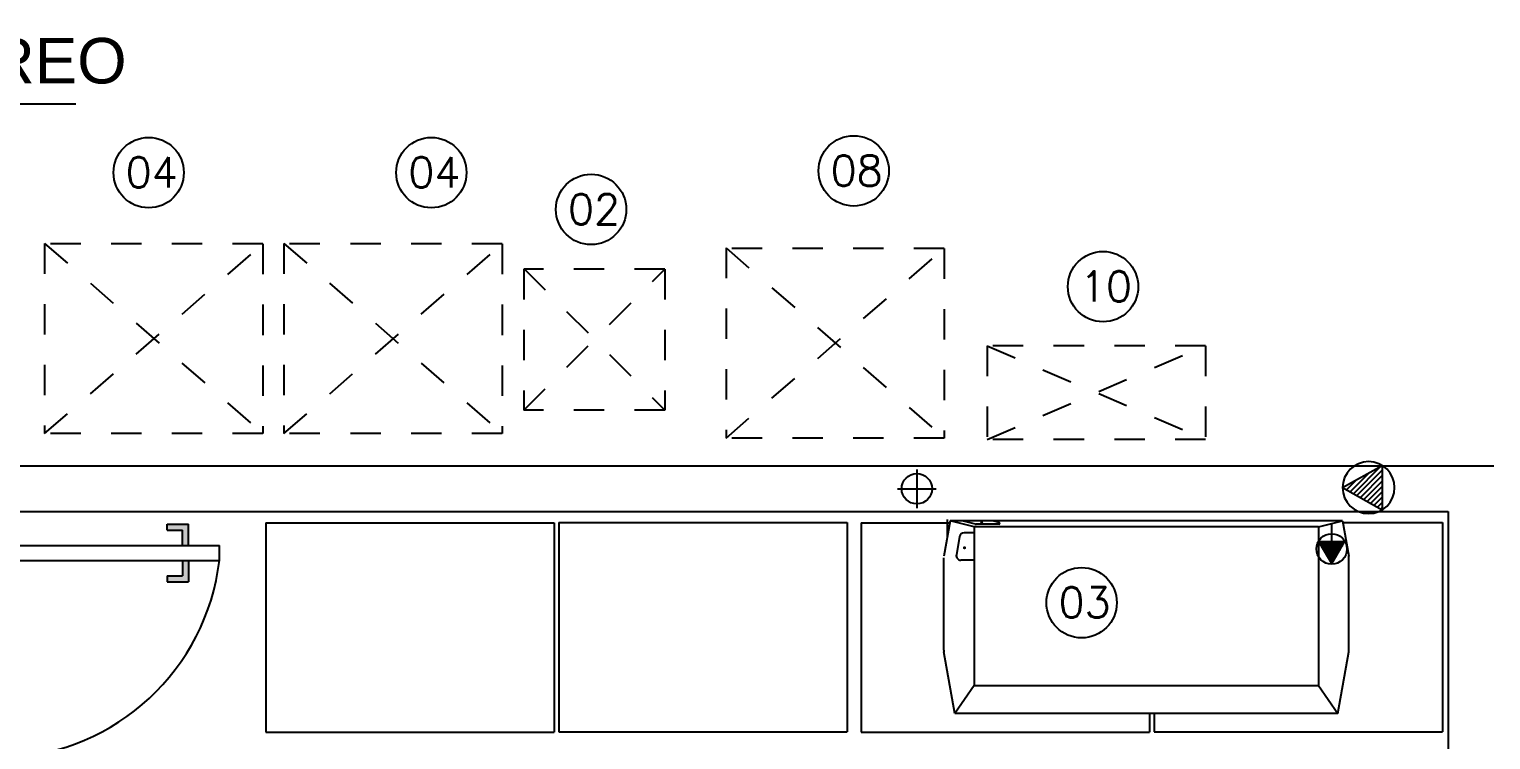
# Model space of a CAD drawing. Extents: x -22 to 17.7, y 1.4 to 35.6.
# Drawn here: x -9.538 to -4.723, y 13.724 to 16.065 of the extents above; entities that cross this region are included whole.
import ezdxf

# ---------------------------------------------------------------- set-up
doc = ezdxf.new("R2010")
doc.units = 0
doc.header["$LTSCALE"] = 0.02
doc.linetypes.add('HIDDEN2', pattern=[0.1875, 0.125, -0.0625])
for name, color, linetype in [('AR-CONDICIONADO', 5, 'CONTINUOUS'), ('AR-INST', 1, 'CONTINUOUS'), ('ARCOND', 2, 'CONTINUOUS'), ('ARCOND_BASE', 7, 'CONTINUOUS'), ('ARCOND_TEXTO', 7, 'CONTINUOUS'), ('LEGENDA', 1, 'CONTINUOUS'), ('PDRENO', 2, 'CONTINUOUS'), ('PFORÇA', 2, 'CONTINUOUS')]:
    doc.layers.add(name, color=color, linetype=linetype)
doc.styles.add('PAVIM', font='swiss.ttf')
doc.styles.add('ROMANS', font='simplex.shx')

# ---------------------------------------------------------------- blocks, each defined once
blk = doc.blocks.new('PF')
at = {"layer": 'PFORÇA', "color": 1}
for p, q in [((0.0002, 0.0874), (-0.0727, -0.0432)), ((-0.0702, -0.0386), (0.0202, 0.0517)), ((-0.0478, 0.0014), (0.0138, 0.0631)), ((-0.0255, 0.0414), (0.0075, 0.0744)), ((-0.0031, 0.0815), (0.0012, 0.0857)), ((0.0002, 0.0874), (0.0732, -0.0432)), ((-0.057, -0.0432), (0.0265, 0.0404)), ((-0.0394, -0.0432), (0.0328, 0.029)), ((-0.0217, -0.0432), (0.0392, 0.0177)), ((-0.004, -0.0432), (0.0455, 0.0063)), ((-0.0727, -0.0432), (0.0732, -0.0432)), ((0.0137, -0.0432), (0.0518, -0.005)), ((0.0313, -0.0432), (0.0582, -0.0163)), ((0.049, -0.0432), (0.0645, -0.0277)), ((0.0667, -0.0432), (0.0708, -0.039))]:
    blk.add_line(p, q, dxfattribs=at)
blk.add_circle((0.0002, 0.0018), 0.0857, dxfattribs=at)

msp = doc.modelspace()

# ---------------------------------------------------------------- linework, layer by layer
at = {"layer": 'AR-CONDICIONADO', "linetype": 'HIDDEN2'}
for p, q in [((-9.4876, 15.36), (-8.7686, 14.733)), ((-9.4876, 15.36), (-9.4876, 14.733)), ((-9.4876, 14.733), (-8.7686, 15.358)), ((-8.7686, 15.358), (-9.4876, 15.358)), ((-8.7686, 15.358), (-8.7686, 14.733)), ((-8.6994, 15.36), (-8.6994, 14.733)), ((-8.6994, 15.36), (-7.9804, 14.733)), ((-8.6994, 14.733), (-7.9804, 15.358)), ((-7.9804, 15.358), (-8.6994, 15.358)), ((-7.9804, 15.358), (-7.9804, 14.733)), ((-7.2424, 15.3454), (-6.5234, 14.7184)), ((-7.2424, 15.3454), (-7.2424, 14.7184)), ((-7.2424, 14.7184), (-6.5234, 15.3434)), ((-6.5234, 15.3434), (-7.2424, 15.3434)), ((-6.5234, 15.3434), (-6.5234, 14.7184)), ((-7.9089, 15.2773), (-7.4439, 14.8103)), ((-7.4439, 15.2753), (-7.9089, 15.2753)), ((-7.9089, 14.8103), (-7.4439, 15.2753)), ((-7.9089, 15.2753), (-7.9089, 14.8103)), ((-7.4439, 15.2753), (-7.4439, 14.8103)), ((-5.6629, 15.0226), (-6.3819, 15.0226)), ((-6.3819, 14.7138), (-5.6629, 15.0226)), ((-6.3819, 15.0226), (-5.6629, 14.7138)), ((-6.3819, 15.0226), (-6.3819, 14.7138)), ((-5.6629, 15.0226), (-5.6629, 14.7138)), ((-7.4439, 14.8103), (-7.9089, 14.8103)), ((-8.7686, 14.733), (-9.4876, 14.733)), ((-7.9804, 14.733), (-8.6994, 14.733)), ((-6.5234, 14.7184), (-7.2424, 14.7184)), ((-5.6629, 14.7138), (-6.3819, 14.7138))]:
    msp.add_line(p, q, dxfattribs=at)
at = {"layer": 'AR-CONDICIONADO', "color": 30}
msp.add_line((-6.5139, 14.4499), (-6.5139, 14.3916), dxfattribs=at)
at = {"layer": 'AR-INST'}
for p, q in [((-5.2467, 14.3766), (-5.2467, 14.4336)), ((-5.2887, 14.3766), (-5.2467, 14.3039)), ((-5.2467, 14.3766), (-5.2887, 14.3766)), ((-5.2836, 14.3766), (-5.2836, 14.3679)), ((-5.2806, 14.3766), (-5.2806, 14.3628)), ((-5.2777, 14.3766), (-5.2777, 14.3576)), ((-5.2747, 14.3766), (-5.2747, 14.3525)), ((-5.2718, 14.3766), (-5.2718, 14.3474)), ((-5.2688, 14.3766), (-5.2688, 14.3423)), ((-5.2659, 14.3766), (-5.2659, 14.3372)), ((-5.2629, 14.3766), (-5.2629, 14.3321)), ((-5.26, 14.3766), (-5.26, 14.327)), ((-5.257, 14.3766), (-5.257, 14.3218)), ((-5.2541, 14.3766), (-5.2541, 14.3167)), ((-5.2511, 14.3766), (-5.2511, 14.3116)), ((-5.2482, 14.3766), (-5.2482, 14.3065)), ((-5.2467, 14.3039), (-5.2467, 14.3766)), ((-5.2467, 14.3039), (-5.2047, 14.3766)), ((-5.2047, 14.3766), (-5.2467, 14.3766)), ((-5.2452, 14.3766), (-5.2452, 14.3065)), ((-5.2423, 14.3766), (-5.2423, 14.3116)), ((-5.2393, 14.3766), (-5.2393, 14.3167)), ((-5.2364, 14.3766), (-5.2364, 14.3218)), ((-5.2334, 14.3766), (-5.2334, 14.327)), ((-5.2304, 14.3766), (-5.2304, 14.3321)), ((-5.2275, 14.3766), (-5.2275, 14.3372)), ((-5.2245, 14.3766), (-5.2245, 14.3423)), ((-5.2216, 14.3766), (-5.2216, 14.3474)), ((-5.2186, 14.3766), (-5.2186, 14.3525)), ((-5.2157, 14.3766), (-5.2157, 14.3576)), ((-5.2127, 14.3766), (-5.2127, 14.3628)), ((-5.2098, 14.3766), (-5.2098, 14.3679))]:
    msp.add_line(p, q, dxfattribs=at)
at = {"layer": 'AR-INST', "const_width": 0.005}
for points in [[(-6.3976, 14.4413, 1), (-6.4026, 14.4413, 1)], [(-6.4542, 14.3569, 1), (-6.4592, 14.3569, 1)], [(-5.2362, 14.3583, -1), (-5.2312, 14.3583, -1)]]:
    msp.add_lwpolyline(points, format="xyb", close=True, dxfattribs=at)
at = {"layer": 'AR-INST'}
msp.add_circle((-5.2468, 14.3531), 0.0503, dxfattribs=at)
at = {"layer": 'ARCOND'}
for p, q in [((-6.5043, 14.4461), (-6.5249, 14.3293)), ((-5.2114, 14.4461), (-6.5043, 14.4461)), ((-6.4253, 14.4261), (-6.5043, 14.4461)), ((-6.42, 14.4348), (-6.4643, 14.4461)), ((-6.4253, 14.4061), (-6.4581, 14.4061)), ((-6.4253, 14.4261), (-6.4253, 13.9037)), ((-5.2903, 14.4261), (-6.4253, 14.4261)), ((-6.3435, 14.4347), (-6.4188, 14.4347)), ((-6.3427, 14.4406), (-6.3643, 14.4461)), ((-5.2903, 14.4261), (-5.2114, 14.4461)), ((-5.2903, 14.4261), (-5.2903, 13.9037)), ((-5.2114, 14.4461), (-5.1908, 14.3293)), ((-6.4729, 14.3937), (-6.4835, 14.3337)), ((-6.5253, 14.0194), (-6.5253, 14.3241)), ((-6.5253, 14.0194), (-6.5253, 14.3241)), ((-6.5253, 14.0194), (-6.5253, 14.3241)), ((-6.4253, 14.3161), (-6.4687, 14.3161)), ((-5.1903, 14.0194), (-5.1903, 14.3241)), ((-6.4891, 13.8111), (-6.5249, 14.0142)), ((-5.2266, 13.8111), (-5.1908, 14.0142)), ((-6.4253, 13.9037), (-6.4891, 13.8111)), ((-6.4253, 13.9037), (-5.2903, 13.9037)), ((-5.2903, 13.9037), (-5.2266, 13.8111)), ((-5.2266, 13.8111), (-6.4891, 13.8111))]:
    msp.add_line(p, q, dxfattribs=at)
for centre, radius, start, end in [((-6.4581, 14.3911), 0.015, 90, 170), ((-6.4188, 14.4397), 0.005, 255.7865, 270), ((-6.3435, 14.4377), 0.003, 270, 75.7865), ((-6.4687, 14.3311), 0.015, 170, 270), ((-5.2203, 14.3241), 0.03, 0, 10), ((-6.4953, 14.0194), 0.03, 180, 190), ((-5.2203, 14.0194), 0.03, 350, 0)]:
    msp.add_arc(centre, radius, start, end, dxfattribs=at)
at = {"layer": 'ARCOND_BASE'}
for p, q in [((-12.5126, 14.6269), (-4.7126, 14.6269)), ((-10.9726, 14.4769), (-4.8626, 14.4769)), ((-4.8626, 14.4769), (-4.8626, 11.6069)), ((-9.0835, 14.4149), (-9.0835, 14.4349)), ((-9.0835, 14.4349), (-9.0135, 14.4349)), ((-9.0835, 14.4149), (-9.0335, 14.4149)), ((-9.0335, 14.3649), (-9.0335, 14.4149)), ((-9.0135, 14.3649), (-9.0135, 14.4349)), ((-8.7588, 14.4392), (-7.8088, 14.4392)), ((-8.7588, 14.4392), (-8.7588, 13.7492)), ((-7.8088, 14.4392), (-7.8088, 13.7492)), ((-7.793, 14.4405), (-6.843, 14.4405)), ((-7.793, 14.4405), (-7.793, 13.7505)), ((-6.843, 14.4405), (-6.843, 13.7505)), ((-6.7973, 14.4392), (-6.5055, 14.4392)), ((-6.7973, 14.4392), (-6.7973, 13.7492)), ((-5.2104, 14.4405), (-4.8815, 14.4405)), ((-4.8815, 14.4405), (-4.8815, 13.7505)), ((-9.6119, 14.3649), (-8.9119, 14.3649)), ((-8.9119, 14.3149), (-8.9119, 14.3649)), ((-9.6119, 14.3149), (-8.9119, 14.3149)), ((-9.0335, 14.3149), (-9.0335, 14.2649)), ((-9.0135, 14.3149), (-9.0135, 14.2449)), ((-9.0835, 14.2649), (-9.0335, 14.2649)), ((-9.0835, 14.2649), (-9.0835, 14.2449)), ((-9.0835, 14.2449), (-9.0135, 14.2449)), ((-5.8473, 13.8111), (-5.8473, 13.7492)), ((-5.8315, 13.8111), (-5.8315, 13.7505)), ((-8.7588, 13.7492), (-7.8088, 13.7492)), ((-7.793, 13.7505), (-6.843, 13.7505)), ((-6.7973, 13.7492), (-5.8473, 13.7492)), ((-5.8315, 13.7505), (-4.8815, 13.7505))]:
    msp.add_line(p, q, dxfattribs=at)
msp.add_arc((-9.6451, 14.4026), 0.7384, 272.5737, 353.1841, dxfattribs=at)
for points in [[(-9.0835, 14.4149), (-9.0335, 14.4149), (-9.0835, 14.4349), (-9.0135, 14.4349)], [(-9.0135, 14.3649), (-9.0135, 14.4349), (-9.0335, 14.3649), (-9.0335, 14.4149)], [(-9.0135, 14.2449), (-9.0135, 14.3149), (-9.0335, 14.2649), (-9.0335, 14.3149)], [(-9.0835, 14.2449), (-9.0135, 14.2449), (-9.0835, 14.2649), (-9.0335, 14.2649)]]:
    msp.add_solid(points, dxfattribs=at)
at = {"layer": 'ARCOND_TEXTO'}
msp.add_line((-11.8709, 15.8202), (-9.3854, 15.8202), dxfattribs=at)
for centre in [(-9.1449, 15.5931), (-8.2135, 15.5931), (-6.8218, 15.5988), (-7.6871, 15.4718), (-6.0002, 15.2173), (-6.0708, 14.176)]:
    msp.add_circle(centre, 0.1159, dxfattribs=at)
at = {"layer": 'PDRENO', "color": 1}
for p, q in [((-6.6137, 14.6154), (-6.6137, 14.4876)), ((-6.6775, 14.5515), (-6.5498, 14.5515)), ((-6.6775, 14.5515), (-6.5498, 14.5515))]:
    msp.add_line(p, q, dxfattribs=at)
msp.add_circle((-6.6137, 14.5515), 0.05, dxfattribs=at)

# ---------------------------------------------------------------- block references
at = {"layer": 'LEGENDA', "xscale": -1, "rotation": 90}
msp.add_blockref('PF', (-5.1233, 14.5553), dxfattribs=at)

# ---------------------------------------------------------------- texts
at = {"layer": 'ARCOND_TEXTO'}
for s, height, style, p in [('PAVIMENTO TÉRREO', 0.15, 'PAVIM', (-11.3828, 15.8868)), ('04', 0.1, 'ROMANS', (-9.2208, 15.5439)), ('04', 0.1, 'ROMANS', (-8.2894, 15.5439)), ('08', 0.1, 'ROMANS', (-6.8977, 15.5496)), ('02', 0.1, 'ROMANS', (-7.763, 15.4225)), ('10', 0.1, 'ROMANS', (-6.0762, 15.1681)), ('03', 0.1, 'ROMANS', (-6.1468, 14.1268))]:
    msp.add_text(s, height=height, dxfattribs=dict(at, style=style)).set_placement(p)

doc.saveas('drawing.dxf')
